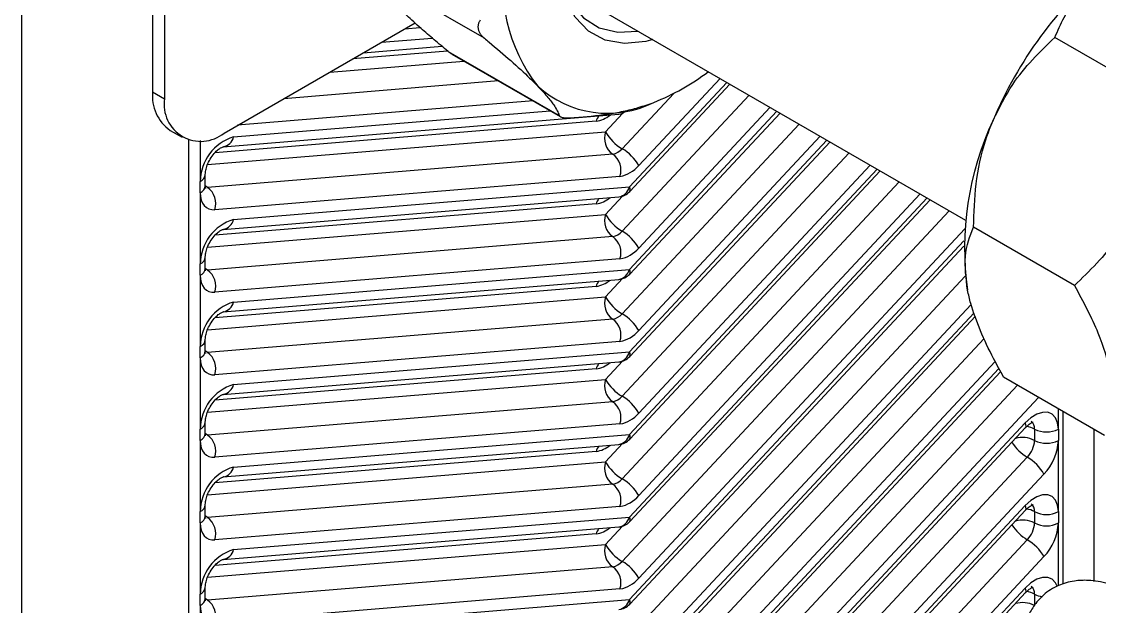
# Model space of a CAD drawing. Extents: x 75 to 2075, y 25 to 1460.
# Drawn here: x 1483.4 to 1563.3, y 1109.8 to 1153.2 of the extents above; entities that cross this region are included whole.
import ezdxf

# ---------------------------------------------------------------- set-up
doc = ezdxf.new("R2010")
doc.units = 0
doc.header["$LTSCALE"] = 5
doc.linetypes.add('SLD-KATı', pattern=[0])
doc.layers.get('0').update_dxf_attribs({"linetype": 'CONTINUOUS'})

msp = doc.modelspace()

# ---------------------------------------------------------------- linework, layer by layer
at = {"color": 7, "linetype": 'SLD-KATı'}
for p, q in [((1493.111, 1183.665), (1493.111, 1147.942)), ((1493.994, 1183.155), (1493.994, 1147.431)), ((1483.388, 1165.804), (1483.388, 871.85)), ((1517.713, 1151.912), (1509.473, 1156.669)), ((1524.167, 1155.295), (1553.405, 1138.417)), ((1498.414, 1144.879), (1512.571, 1153.052)), ((1508.729, 1150.834), (1514.572, 1151.316)), ((1567.504, 1147.65), (1560.019, 1151.971)), ((1515.021, 1150.94), (1523.261, 1146.183)), ((1515.312, 1150.733), (1523.346, 1146.096)), ((1528.496, 1140.541), (1535.926, 1148.507)), ((1493.111, 1147.942), (1493.994, 1147.431)), ((1498.329, 1143.853), (1527.685, 1146.272)), ((1528.496, 1134.417), (1539.639, 1146.364)), ((1494.405, 1145.08), (1495.289, 1144.57)), ((1495.762, 1144.369), (1495.762, 906.126)), ((1528.496, 1128.293), (1543.351, 1144.22)), ((1527.234, 1143.317), (1497.182, 1140.841)), ((1498.361, 1143.857), (1498.329, 1143.853)), ((1497.012, 1140.959), (1497.012, 1141.8)), ((1527.77, 1141.667), (1497.718, 1139.191)), ((1528.496, 1122.169), (1547.064, 1142.077)), ((1496.646, 1140.449), (1496.646, 1141.29)), ((1499.11, 1138.465), (1528.466, 1140.883)), ((1496.646, 1140.449), (1496.646, 1135.166)), ((1498.329, 1137.729), (1527.685, 1140.148)), ((1528.496, 1116.045), (1550.777, 1139.934)), ((1498.361, 1137.733), (1498.329, 1137.729)), ((1561.478, 1133.567), (1553.993, 1137.888)), ((1527.234, 1137.193), (1497.182, 1134.717)), ((1528.496, 1109.921), (1553.274, 1136.488)), ((1497.012, 1134.835), (1497.012, 1135.676)), ((1527.77, 1135.543), (1497.718, 1133.067)), ((1496.646, 1134.325), (1496.646, 1135.166)), ((1499.11, 1132.341), (1528.466, 1134.759)), ((1496.646, 1134.325), (1496.646, 1129.042)), ((1498.329, 1131.605), (1527.685, 1134.024)), ((1498.361, 1131.609), (1498.329, 1131.605)), ((1528.496, 1103.797), (1554.129, 1131.28)), ((1527.234, 1131.068), (1497.182, 1128.593)), ((1496.646, 1128.201), (1496.646, 1129.042)), ((1497.012, 1128.711), (1497.012, 1129.552)), ((1527.77, 1129.419), (1497.718, 1126.943)), ((1496.646, 1128.201), (1496.646, 1122.918)), ((1499.11, 1126.217), (1528.466, 1128.635)), ((1498.329, 1125.481), (1527.685, 1127.9)), ((1528.496, 1097.673), (1556.004, 1127.167)), ((1563.711, 1122.437), (1556.225, 1126.758)), ((1527.234, 1124.944), (1497.182, 1122.468)), ((1498.361, 1125.485), (1498.329, 1125.481)), ((1560.652, 1111.405), (1560.652, 1124.203)), ((1497.012, 1122.587), (1497.012, 1123.428)), ((1527.77, 1123.295), (1497.718, 1120.819)), ((1528.466, 1091.891), (1557.822, 1123.366)), ((1496.646, 1122.077), (1496.646, 1122.918)), ((1499.11, 1120.093), (1528.466, 1122.511)), ((1528.496, 1091.549), (1557.852, 1123.023)), ((1557.844, 1123.016), (1557.852, 1123.023)), ((1558.518, 1122.912), (1558.518, 1122.071)), ((1560.286, 1122.912), (1560.286, 1122.071)), ((1562.937, 1111.612), (1562.937, 1122.883)), ((1496.646, 1122.077), (1496.646, 1116.794)), ((1498.329, 1119.357), (1527.685, 1121.776)), ((1560.286, 1116.788), (1560.286, 1122.071)), ((1557.982, 1120.823), (1527.93, 1088.602)), ((1498.361, 1119.361), (1498.329, 1119.357)), ((1559.214, 1119.576), (1529.162, 1087.355)), ((1527.234, 1118.82), (1497.182, 1116.344)), ((1497.012, 1116.463), (1497.012, 1117.304)), ((1527.77, 1117.171), (1497.718, 1114.695)), ((1528.466, 1085.767), (1557.822, 1117.242)), ((1528.496, 1085.425), (1557.852, 1116.899)), ((1557.844, 1116.892), (1557.852, 1116.899)), ((1496.646, 1115.953), (1496.646, 1116.794)), ((1499.11, 1113.969), (1528.466, 1116.387)), ((1558.518, 1116.788), (1558.518, 1115.947)), ((1560.286, 1116.788), (1560.286, 1115.947)), ((1496.646, 1115.953), (1496.646, 1110.67)), ((1498.329, 1113.233), (1527.685, 1115.652)), ((1557.982, 1114.699), (1527.93, 1082.478)), ((1498.361, 1113.236), (1498.329, 1113.233)), ((1559.214, 1113.452), (1529.162, 1081.231)), ((1527.234, 1112.696), (1497.182, 1110.22)), ((1496.646, 1109.829), (1496.646, 1110.67)), ((1497.012, 1110.339), (1497.012, 1111.18)), ((1527.77, 1111.047), (1497.718, 1108.571)), ((1528.466, 1079.643), (1557.822, 1111.118)), ((1528.496, 1079.301), (1557.852, 1110.775)), ((1557.844, 1110.768), (1557.852, 1110.775)), ((1558.518, 1110.664), (1558.518, 1109.823)), ((1496.646, 1109.829), (1496.646, 1104.546)), ((1499.11, 1107.845), (1528.466, 1110.263))]:
    msp.add_line(p, q, dxfattribs=at)
at = {"color": 8, "linetype": 'SLD-KATı'}
for p, q in [((1512.963, 1152.695), (1511.785, 1152.598)), ((1510.085, 1151.617), (1513.847, 1151.927)), ((1514.989, 1150.966), (1507.954, 1150.387)), ((1506.255, 1149.406), (1516.194, 1150.225)), ((1535.189, 1148.933), (1529.162, 1142.471)), ((1518.761, 1148.743), (1502.833, 1147.43)), ((1528.466, 1140.883), (1535.699, 1148.638)), ((1521.328, 1147.261), (1499.411, 1145.455)), ((1531.757, 1147.821), (1527.93, 1143.719)), ((1537.344, 1147.688), (1527.93, 1137.595)), ((1499.11, 1144.589), (1522.603, 1146.524)), ((1528.466, 1134.759), (1539.411, 1146.495)), ((1538.901, 1146.789), (1529.162, 1136.347)), ((1526.002, 1145.75), (1497.743, 1143.421)), ((1526.698, 1144.966), (1527.97, 1146.329)), ((1497.185, 1142.534), (1526.698, 1144.966)), ((1541.057, 1145.545), (1527.93, 1131.47)), ((1496.646, 1144.331), (1496.646, 1141.29)), ((1528.466, 1128.635), (1543.124, 1144.352)), ((1542.614, 1144.646), (1529.162, 1130.223)), ((1544.77, 1143.402), (1527.93, 1125.346)), ((1546.327, 1142.503), (1529.162, 1124.099)), ((1528.466, 1122.511), (1546.837, 1142.208)), ((1548.482, 1141.258), (1527.93, 1119.222)), ((1526.698, 1138.842), (1527.97, 1140.205)), ((1528.466, 1116.387), (1550.55, 1140.065)), ((1550.04, 1140.359), (1529.162, 1117.975)), ((1526.002, 1139.626), (1497.743, 1137.297)), ((1497.185, 1136.41), (1526.698, 1138.842)), ((1552.195, 1139.115), (1527.93, 1113.098)), ((1553.341, 1137.775), (1529.162, 1111.851)), ((1528.466, 1110.263), (1553.285, 1136.874)), ((1526.698, 1132.718), (1527.97, 1134.081)), ((1553.383, 1134.264), (1527.93, 1106.974)), ((1526.002, 1133.502), (1497.743, 1131.173)), ((1497.185, 1130.286), (1526.698, 1132.718)), ((1553.816, 1132.161), (1529.162, 1105.727)), ((1528.466, 1104.139), (1554.033, 1131.551)), ((1554.777, 1129.635), (1527.93, 1100.85)), ((1526.002, 1127.378), (1497.743, 1125.049)), ((1526.698, 1126.594), (1527.97, 1127.957)), ((1528.466, 1098.015), (1555.876, 1127.404)), ((1555.588, 1127.936), (1529.162, 1099.603)), ((1497.185, 1124.162), (1526.698, 1126.594)), ((1557.252, 1126.165), (1527.93, 1094.726)), ((1558.81, 1125.266), (1529.162, 1093.479)), ((1560.286, 1122.912), (1560.286, 1124.414)), ((1526.698, 1120.47), (1527.97, 1121.833)), ((1526.002, 1121.254), (1497.743, 1118.925)), ((1497.185, 1118.038), (1526.698, 1120.47)), ((1526.698, 1114.346), (1527.97, 1115.709)), ((1560.286, 1111.297), (1560.286, 1115.947)), ((1526.002, 1115.129), (1497.743, 1112.801)), ((1497.185, 1111.914), (1526.698, 1114.346))]:
    msp.add_line(p, q, dxfattribs=at)
at = {"color": 7, "linetype": 'SLD-KATı', "flags": 128}
for points in [[(1530.199, 1151.813), (1529.685, 1151.682), (1528.104, 1151.529), (1526.67, 1151.783), (1525.433, 1152.437), (1524.435, 1153.468), (1523.71, 1154.841), (1523.282, 1156.508), (1523.165, 1158.414), (1523.365, 1160.494), (1523.874, 1162.676), (1524.675, 1164.887), (1525.74, 1167.05), (1527.034, 1169.093), (1528.512, 1170.946), (1530.123, 1172.545), (1531.814, 1173.837), (1533.526, 1174.776), (1535.202, 1175.333), (1536.783, 1175.486), (1538.216, 1175.231), (1539.453, 1174.578), (1540.452, 1173.547), (1541.177, 1172.174), (1541.448, 1171.299)], [(1523.165, 1158.41), (1523.206, 1157.679), (1523.529, 1155.962), (1524.159, 1154.527), (1525.073, 1153.426), (1526.236, 1152.698), (1527.609, 1152.37), (1529.101, 1152.447)], [(1496.646, 1140.449), (1496.665, 1140.163), (1496.721, 1139.905), (1496.812, 1139.681), (1496.938, 1139.494), (1497.095, 1139.349), (1497.28, 1139.249), (1497.489, 1139.196), (1497.718, 1139.191)], [(1496.646, 1134.325), (1496.665, 1134.039), (1496.721, 1133.781), (1496.812, 1133.557), (1496.938, 1133.37), (1497.095, 1133.225), (1497.28, 1133.125), (1497.489, 1133.072), (1497.718, 1133.067)], [(1496.646, 1128.201), (1496.665, 1127.915), (1496.721, 1127.657), (1496.812, 1127.433), (1496.938, 1127.246), (1497.095, 1127.101), (1497.28, 1127.001), (1497.489, 1126.948), (1497.718, 1126.943)], [(1560.286, 1122.912), (1560.232, 1123.38), (1560.074, 1123.758), (1559.822, 1124.022), (1559.491, 1124.157), (1559.101, 1124.155), (1558.675, 1124.015), (1558.24, 1123.747), (1557.822, 1123.366)], [(1496.646, 1122.077), (1496.665, 1121.791), (1496.721, 1121.533), (1496.812, 1121.308), (1496.938, 1121.122), (1497.095, 1120.977), (1497.28, 1120.877), (1497.489, 1120.824), (1497.718, 1120.819)], [(1560.286, 1116.788), (1560.232, 1117.256), (1560.074, 1117.634), (1559.822, 1117.898), (1559.491, 1118.033), (1559.101, 1118.031), (1558.675, 1117.891), (1558.24, 1117.623), (1557.822, 1117.242)], [(1496.646, 1115.953), (1496.665, 1115.667), (1496.721, 1115.409), (1496.812, 1115.184), (1496.938, 1114.998), (1497.095, 1114.853), (1497.28, 1114.753), (1497.489, 1114.7), (1497.718, 1114.695)], [(1496.646, 1109.829), (1496.665, 1109.543), (1496.721, 1109.285), (1496.812, 1109.06), (1496.938, 1108.874), (1497.095, 1108.729), (1497.28, 1108.629), (1497.489, 1108.576), (1497.718, 1108.571)]]:
    msp.add_lwpolyline(points, dxfattribs=at)
at = {"color": 8, "linetype": 'SLD-KATı', "flags": 128}
for points in [[(1497.182, 1140.841), (1497.016, 1140.962), (1497.012, 1140.966)], [(1528.496, 1140.541), (1528.51, 1140.56), (1528.532, 1140.64), (1528.517, 1140.749), (1528.466, 1140.883)], [(1497.182, 1134.717), (1497.016, 1134.838), (1497.012, 1134.841)], [(1528.496, 1134.417), (1528.51, 1134.436), (1528.532, 1134.516), (1528.517, 1134.625), (1528.466, 1134.759)], [(1497.182, 1128.593), (1497.016, 1128.714), (1497.012, 1128.717)], [(1528.496, 1128.293), (1528.51, 1128.312), (1528.532, 1128.392), (1528.517, 1128.501), (1528.466, 1128.635)], [(1557.852, 1123.023), (1557.866, 1123.042), (1557.888, 1123.123), (1557.873, 1123.232), (1557.822, 1123.366)], [(1497.182, 1122.468), (1497.016, 1122.59), (1497.012, 1122.593)], [(1528.496, 1122.169), (1528.51, 1122.188), (1528.532, 1122.268), (1528.517, 1122.377), (1528.466, 1122.511)], [(1557.852, 1116.899), (1557.866, 1116.918), (1557.888, 1116.998), (1557.873, 1117.108), (1557.822, 1117.242)], [(1497.182, 1116.344), (1497.016, 1116.466), (1497.012, 1116.469)], [(1528.496, 1116.045), (1528.51, 1116.064), (1528.532, 1116.144), (1528.517, 1116.253), (1528.466, 1116.387)], [(1560.198, 1111.247), (1560.074, 1111.51), (1559.822, 1111.774), (1559.491, 1111.909), (1559.101, 1111.907), (1558.675, 1111.767), (1558.24, 1111.499), (1557.822, 1111.118)], [(1557.852, 1110.775), (1557.866, 1110.794), (1557.888, 1110.874), (1557.873, 1110.984), (1557.822, 1111.118)], [(1497.182, 1110.22), (1497.016, 1110.342), (1497.012, 1110.345)], [(1528.496, 1109.921), (1528.51, 1109.94), (1528.532, 1110.02), (1528.517, 1110.129), (1528.466, 1110.263)]]:
    msp.add_lwpolyline(points, dxfattribs=at)
at = {"color": 7, "linetype": 'SLD-KATı'}
for centre, radius, start, end in [((1531.238, 1155.86), 12.154, 167.73382, 218.07585), ((1583.496, 1134.043), 30.427, 130.25306, 157.20721), ((1523.658, 1163.597), 17.727, 291.96826, 306.97029), ((1526.857, 1154.021), 7.674, 227.48313, 296.57485), ((1496.173, 1147.604), 3.081, 173.70115, 234.98667), ((1496.689, 1146.994), 2.729, 170.78596, 309.20329), ((1575.517, 1136.364), 22.192, 154.75055, 188.13528), ((1528.078, 1144.503), 1.456, 161.43504, 234.5512), ((1529.645, 1146.645), 3.392, 209.66643, 239.62449), ((1500.099, 1141.281), 3.453, 106.63679, 179.84564), ((1527.041, 1144.456), 1.155, 279.63258, 320.36204), ((1526.39, 1142.131), 1.456, 341.43504, 54.5512), ((1526.215, 1140.792), 3.392, 29.66643, 59.62449), ((1527.383, 1143.945), 2.311, 279.63258, 320.36204), ((1496.338, 1139.655), 1.456, 341.43504, 54.5512), ((1527.582, 1141.394), 1.25, 274.70992, 316.99514), ((1500.099, 1135.157), 3.453, 106.63679, 179.84564), ((1528.078, 1138.378), 1.456, 161.43504, 234.5512), ((1529.645, 1140.521), 3.392, 209.66643, 239.62449), ((1527.041, 1138.332), 1.155, 279.63258, 320.36204), ((1526.215, 1134.668), 3.392, 29.66643, 59.62449), ((1526.39, 1136.007), 1.456, 341.43504, 54.5512), ((1527.383, 1137.821), 2.311, 279.63258, 320.36204), ((1496.338, 1133.531), 1.456, 341.43504, 54.5512), ((1527.582, 1135.27), 1.25, 274.70992, 316.99514), ((1500.099, 1129.033), 3.453, 106.63679, 179.84564), ((1528.078, 1132.254), 1.456, 161.43504, 234.5512), ((1529.645, 1134.397), 3.392, 209.66643, 239.62449), ((1527.041, 1132.207), 1.155, 279.63258, 320.36204), ((1526.215, 1128.544), 3.392, 29.66643, 59.62449), ((1526.39, 1129.883), 1.456, 341.43504, 54.5512), ((1527.383, 1131.697), 2.311, 279.63258, 320.36204), ((1496.338, 1127.407), 1.456, 341.43504, 54.5512), ((1527.582, 1129.146), 1.25, 274.70992, 316.99514), ((1528.078, 1126.13), 1.456, 161.43504, 234.5512), ((1529.645, 1128.273), 3.392, 209.66643, 239.62449), ((1500.099, 1122.909), 3.453, 106.63679, 179.84564), ((1527.041, 1126.083), 1.155, 279.63258, 320.36204), ((1526.39, 1123.759), 1.456, 341.43504, 54.5512), ((1526.215, 1122.42), 3.392, 29.66643, 59.62449), ((1527.383, 1125.573), 2.311, 279.63258, 320.36204), ((1496.338, 1121.283), 1.456, 341.43504, 54.5512), ((1559.402, 1124.618), 1.921, 242.60967, 297.39033), ((1527.582, 1123.022), 1.25, 274.70992, 316.99514), ((1556.574, 1122.167), 1.947, 316.35189, 357.16539), ((1559.402, 1123.777), 1.921, 242.60967, 297.39033), ((1556.397, 1122.263), 3.893, 316.35189, 357.16539), ((1556.267, 1117.897), 3.392, 29.66643, 59.62449), ((1500.099, 1116.785), 3.453, 106.63679, 179.84564), ((1528.078, 1120.006), 1.456, 161.43504, 234.5512), ((1529.645, 1122.148), 3.392, 209.66643, 239.62449), ((1527.041, 1119.959), 1.155, 279.63258, 320.36204), ((1526.215, 1116.296), 3.392, 29.66643, 59.62449), ((1526.39, 1117.634), 1.456, 341.43504, 54.5512), ((1527.383, 1119.449), 2.311, 279.63258, 320.36204), ((1496.338, 1115.158), 1.456, 341.43504, 54.5512), ((1527.582, 1116.897), 1.25, 274.70992, 316.99514), ((1559.402, 1118.494), 1.921, 242.60967, 297.39033), ((1556.574, 1116.043), 1.947, 316.35189, 357.16539), ((1559.402, 1117.653), 1.921, 242.60967, 297.39033), ((1556.397, 1116.139), 3.893, 316.35189, 357.16539), ((1556.267, 1111.773), 3.392, 29.66643, 59.62449), ((1500.099, 1110.661), 3.453, 106.63679, 179.84564), ((1528.078, 1113.882), 1.456, 161.43504, 234.5512), ((1529.645, 1116.024), 3.392, 209.66643, 239.62449), ((1527.041, 1113.835), 1.155, 279.63258, 320.36204), ((1526.215, 1110.172), 3.392, 29.66643, 59.62449), ((1526.39, 1111.51), 1.456, 341.43504, 54.5512), ((1527.383, 1113.325), 2.311, 279.63258, 320.36204), ((1496.338, 1109.034), 1.456, 341.43504, 54.5512), ((1527.582, 1110.773), 1.25, 274.70992, 316.99514)]:
    msp.add_arc(centre, radius, start, end, dxfattribs=at)
at = {"color": 8, "linetype": 'SLD-KATı'}
for centre, radius, start, end in [((1527.605, 1147.066), 0.798, 275.71442, 316.77164), ((1525.732, 1147.717), 1.986, 277.80903, 310.99923), ((1527.17, 1145.409), 1.216, 142.47611, 163.73984), ((1498.177, 1144.795), 0.956, 281.10753, 347.56451), ((1496.386, 1141.863), 0.629, 294.39568, 354.06434), ((1496.387, 1141.022), 0.629, 294.37466, 354.3052), ((1527.539, 1141.085), 0.949, 278.8405, 347.70636), ((1525.732, 1141.593), 1.986, 277.80903, 310.99923), ((1527.17, 1139.285), 1.216, 142.47611, 163.73984), ((1498.177, 1138.671), 0.956, 281.10753, 347.56451), ((1496.386, 1135.739), 0.629, 294.39568, 354.06434), ((1496.387, 1134.898), 0.629, 294.37466, 354.3052), ((1527.539, 1134.961), 0.949, 278.8405, 347.70636), ((1525.732, 1135.469), 1.986, 277.80903, 310.99923), ((1527.17, 1133.161), 1.216, 142.47611, 163.73984), ((1498.177, 1132.547), 0.956, 281.10753, 347.56451), ((1496.386, 1129.615), 0.629, 294.39568, 354.06434), ((1496.387, 1128.774), 0.629, 294.37466, 354.3052), ((1527.539, 1128.837), 0.949, 278.8405, 347.70636), ((1525.732, 1129.345), 1.986, 277.80903, 310.99923), ((1527.17, 1127.037), 1.216, 142.47611, 163.73984), ((1498.177, 1126.423), 0.956, 281.10753, 347.56451), ((1496.386, 1123.491), 0.629, 294.39568, 354.06434), ((1557.919, 1122.986), 0.604, 352.99574, 55.76903), ((1496.387, 1122.649), 0.629, 294.37466, 354.3052), ((1527.539, 1122.713), 0.949, 278.8405, 347.70636), ((1557.721, 1121.458), 1.658, 61.26972, 82.85223), ((1525.732, 1123.221), 1.986, 277.80903, 310.99923), ((1527.17, 1120.913), 1.216, 142.47611, 163.73984), ((1559.809, 1123.887), 3.567, 213.33503, 239.18867), ((1557.629, 1120.349), 1.938, 62.6955, 106.01381), ((1498.177, 1120.299), 0.956, 281.10753, 347.56451), ((1496.386, 1117.367), 0.629, 294.39568, 354.06434), ((1557.721, 1115.334), 1.658, 61.26972, 82.85223), ((1557.919, 1116.862), 0.604, 352.99574, 55.76903), ((1496.387, 1116.525), 0.629, 294.37466, 354.3052), ((1527.539, 1116.589), 0.949, 278.8405, 347.70636), ((1557.629, 1114.225), 1.938, 62.6955, 106.01381), ((1525.732, 1117.097), 1.986, 277.80903, 310.99923), ((1527.17, 1114.789), 1.216, 142.47611, 163.73984), ((1559.809, 1117.763), 3.567, 213.33503, 239.18867), ((1498.177, 1114.174), 0.956, 281.10753, 347.56451), ((1557.919, 1110.737), 0.604, 352.99574, 55.76903), ((1496.386, 1111.243), 0.629, 294.39568, 354.06434), ((1557.721, 1109.21), 1.658, 61.26972, 82.85223), ((1559.311, 1112.109), 1.648, 241.23831, 262.1135), ((1496.387, 1110.401), 0.629, 294.37466, 354.3052), ((1527.539, 1110.465), 0.949, 278.8405, 347.70636), ((1557.629, 1108.101), 1.938, 62.6955, 106.01381)]:
    msp.add_arc(centre, radius, start, end, dxfattribs=at)
at = {"color": 7, "linetype": 'SLD-KATı'}
for points, knots in [([(1560.019, 1151.971), (1560.458, 1152.967), (1561.291, 1154.854), (1563.019, 1156.491), (1563.835, 1157.265)], [0, 0, 0, 0, 0.527508, 1, 1, 1, 1]), ([(1515.021, 1150.94), (1514.672, 1151.23), (1513.972, 1151.813), (1512.938, 1152.71), (1511.92, 1153.63), (1511.351, 1154.2), (1511.064, 1154.487)], [0, 0, 0, 0, 0.2235177, 0.4486206, 0.7217234, 1, 1, 1, 1]), ([(1517.405, 1153.256), (1517.369, 1153.197), (1517.315, 1153.109), (1517.271, 1152.982), (1517.247, 1152.884), (1517.237, 1152.785), (1517.239, 1152.685), (1517.254, 1152.583), (1517.29, 1152.453), (1517.363, 1152.296), (1517.476, 1152.141), (1517.595, 1152.013), (1517.673, 1151.946), (1517.713, 1151.912)], [0, 0, 0, 0, 0.138671, 0.209437, 0.280678, 0.349906, 0.419664, 0.491167, 0.563299, 0.692965, 0.826171, 0.912714, 1, 1, 1, 1]), ([(1517.713, 1151.912), (1517.828, 1151.817), (1518.515, 1151.248), (1519.713, 1150.224), (1520.907, 1149.135), (1521.477, 1148.56), (1521.67, 1148.364)], [0, 0, 0, 0, 0.073265, 0.436543, 0.808871, 1, 1, 1, 1]), ([(1555.445, 1145.83), (1555.899, 1146.745), (1557.087, 1149.142), (1558.898, 1150.89), (1560.019, 1151.971)], [0, 0, 0, 0, 0.3814192, 1, 1, 1, 1]), ([(1515.316, 1150.74), (1515.298, 1150.747), (1515.202, 1150.788), (1515.102, 1150.872), (1515.021, 1150.94)], [0, 0, 0, 0, 0.186449, 1, 1, 1, 1]), ([(1521.67, 1148.364), (1521.914, 1148.104), (1522.405, 1147.579), (1522.849, 1146.991), (1523.134, 1146.524), (1523.218, 1146.297), (1523.261, 1146.183)], [0, 0, 0, 0, 0.272941, 0.5513799, 0.7748074, 1, 1, 1, 1]), ([(1524.41, 1146.022), (1525.235, 1146.096), (1526.482, 1146.207), (1528.028, 1146.491), (1529.199, 1146.771), (1529.911, 1147.023), (1530.29, 1147.157)], [0, 0, 0, 0, 0.382246, 0.577663, 0.77475, 1, 1, 1, 1]), ([(1523.261, 1146.183), (1523.288, 1146.146), (1523.342, 1146.072), (1523.646, 1146.01), (1524.029, 1146), (1524.302, 1146.016), (1524.41, 1146.022)], [0, 0, 0, 0, 0.2806938, 0.5628322, 0.8257499, 1, 1, 1, 1]), ([(1553.993, 1137.888), (1554.028, 1138.96), (1554.099, 1141.14), (1554.663, 1143.836), (1555.255, 1145.346), (1555.445, 1145.83)], [0, 0, 0, 0, 0.396747, 0.806752, 1, 1, 1, 1]), ([(1497.012, 1141.8), (1497.016, 1141.875), (1497.024, 1142.041), (1497.117, 1142.411), (1497.307, 1142.847), (1497.586, 1143.276), (1497.894, 1143.602), (1498.151, 1143.788), (1498.309, 1143.851), (1498.32, 1143.852), (1498.324, 1143.852)], [0, 0, 0, 0, 0.103357, 0.232078, 0.373521, 0.523345, 0.673226, 0.796361, 0.912129, 1, 1, 1, 1]), ([(1497.025, 1140.787), (1497.028, 1140.782), (1497.046, 1140.758), (1497.014, 1140.838), (1497.013, 1140.933), (1497.012, 1140.959)], [0, 0, 0, 0, 0.175101, 0.778072, 1, 1, 1, 1]), ([(1566.052, 1139.707), (1565.599, 1138.793), (1564.41, 1136.396), (1562.599, 1134.648), (1561.478, 1133.567)], [0, 0, 0, 0, 0.381419, 1, 1, 1, 1]), ([(1497.012, 1135.676), (1497.016, 1135.75), (1497.024, 1135.917), (1497.117, 1136.287), (1497.307, 1136.723), (1497.586, 1137.152), (1497.894, 1137.478), (1498.151, 1137.664), (1498.309, 1137.727), (1498.32, 1137.728), (1498.324, 1137.728)], [0, 0, 0, 0, 0.103357, 0.232078, 0.373521, 0.523345, 0.673226, 0.796361, 0.912129, 1, 1, 1, 1]), ([(1553.548, 1133.224), (1553.44, 1134.104), (1553.209, 1135.966), (1553.722, 1137.224), (1553.993, 1137.888)], [0, 0, 0, 0, 0.472492, 1, 1, 1, 1]), ([(1497.025, 1134.663), (1497.028, 1134.658), (1497.046, 1134.634), (1497.014, 1134.714), (1497.013, 1134.809), (1497.012, 1134.835)], [0, 0, 0, 0, 0.175101, 0.778072, 1, 1, 1, 1]), ([(1556.225, 1126.758), (1555.971, 1127.219), (1555.332, 1128.378), (1554.463, 1130.234), (1553.839, 1131.942), (1553.622, 1132.899), (1553.548, 1133.224)], [0, 0, 0, 0, 0.205614, 0.517012, 0.836167, 1, 1, 1, 1]), ([(1561.478, 1133.567), (1562.121, 1132.376), (1563.339, 1130.118), (1563.893, 1128.069), (1564.155, 1127.101)], [0, 0, 0, 0, 0.527508, 1, 1, 1, 1]), ([(1497.012, 1129.552), (1497.016, 1129.626), (1497.024, 1129.793), (1497.117, 1130.163), (1497.307, 1130.599), (1497.586, 1131.028), (1497.894, 1131.354), (1498.151, 1131.54), (1498.309, 1131.603), (1498.32, 1131.604), (1498.324, 1131.604)], [0, 0, 0, 0, 0.103357, 0.232078, 0.373521, 0.523345, 0.673226, 0.796361, 0.912129, 1, 1, 1, 1]), ([(1497.025, 1128.539), (1497.028, 1128.534), (1497.046, 1128.51), (1497.014, 1128.589), (1497.013, 1128.685), (1497.012, 1128.711)], [0, 0, 0, 0, 0.175101, 0.778072, 1, 1, 1, 1]), ([(1497.012, 1123.428), (1497.016, 1123.502), (1497.024, 1123.669), (1497.117, 1124.039), (1497.307, 1124.475), (1497.586, 1124.904), (1497.894, 1125.23), (1498.151, 1125.416), (1498.309, 1125.479), (1498.32, 1125.48), (1498.324, 1125.48)], [0, 0, 0, 0, 0.103357, 0.232078, 0.373521, 0.523345, 0.673226, 0.796361, 0.912129, 1, 1, 1, 1]), ([(1557.852, 1123.023), (1557.926, 1123.097), (1558.086, 1123.255), (1558.306, 1123.398), (1558.438, 1123.434), (1558.421, 1123.434), (1558.416, 1123.433)], [0, 0, 0, 0, 0.258327, 0.557109, 0.876937, 1, 1, 1, 1]), ([(1497.025, 1122.415), (1497.028, 1122.41), (1497.046, 1122.386), (1497.014, 1122.465), (1497.013, 1122.561), (1497.012, 1122.587)], [0, 0, 0, 0, 0.175101, 0.778072, 1, 1, 1, 1]), ([(1497.012, 1117.304), (1497.016, 1117.378), (1497.024, 1117.545), (1497.117, 1117.915), (1497.307, 1118.351), (1497.586, 1118.78), (1497.894, 1119.106), (1498.151, 1119.292), (1498.309, 1119.355), (1498.32, 1119.356), (1498.324, 1119.356)], [0, 0, 0, 0, 0.103357, 0.232078, 0.373521, 0.523345, 0.673226, 0.796361, 0.912129, 1, 1, 1, 1]), ([(1557.852, 1116.899), (1557.926, 1116.973), (1558.086, 1117.13), (1558.306, 1117.274), (1558.438, 1117.31), (1558.421, 1117.309), (1558.416, 1117.309)], [0, 0, 0, 0, 0.258327, 0.557109, 0.876937, 1, 1, 1, 1]), ([(1497.025, 1116.291), (1497.028, 1116.286), (1497.046, 1116.262), (1497.014, 1116.341), (1497.013, 1116.437), (1497.012, 1116.463)], [0, 0, 0, 0, 0.175101, 0.778072, 1, 1, 1, 1]), ([(1497.012, 1111.18), (1497.016, 1111.254), (1497.024, 1111.421), (1497.117, 1111.791), (1497.307, 1112.226), (1497.586, 1112.656), (1497.894, 1112.982), (1498.151, 1113.168), (1498.309, 1113.231), (1498.32, 1113.232), (1498.324, 1113.232)], [0, 0, 0, 0, 0.103357, 0.232078, 0.373521, 0.523345, 0.673226, 0.796361, 0.912129, 1, 1, 1, 1]), ([(1578.634, 1096.489), (1578.265, 1097.1), (1577.506, 1098.354), (1576.258, 1100.236), (1574.914, 1102.131), (1573.491, 1103.967), (1572.055, 1105.645), (1570.662, 1107.098), (1569.199, 1108.448), (1567.833, 1109.516), (1566.513, 1110.37), (1565.238, 1111.028), (1563.857, 1111.52), (1562.61, 1111.72), (1561.366, 1111.665), (1560.214, 1111.336), (1559.182, 1110.671), (1558.445, 1109.82), (1557.984, 1108.974), (1557.682, 1108.115), (1557.474, 1107.086), (1557.41, 1105.785), (1557.564, 1104.243), (1557.927, 1102.656), (1558.413, 1101.232), (1558.925, 1100.031), (1559.458, 1098.942), (1560.172, 1097.658), (1561.369, 1095.817), (1563.034, 1093.614), (1564.799, 1091.841), (1565.594, 1091.042)], [0, 0, 0, 0, 0.0167102, 0.0343052, 0.052584, 0.0721309, 0.0929126, 0.1140834, 0.1358968, 0.1657594, 0.1902193, 0.2184023, 0.2532084, 0.2971728, 0.3304518, 0.372476, 0.4201917, 0.461759, 0.497347, 0.5283313, 0.5645576, 0.6142168, 0.6650127, 0.7143237, 0.7588686, 0.7877301, 0.813146, 0.8459796, 0.8869309, 0.9490537, 1, 1, 1, 1]), ([(1557.852, 1110.775), (1557.926, 1110.849), (1558.086, 1111.006), (1558.306, 1111.149), (1558.438, 1111.186), (1558.421, 1111.185), (1558.416, 1111.185)], [0, 0, 0, 0, 0.258327, 0.557109, 0.876937, 1, 1, 1, 1]), ([(1497.025, 1110.167), (1497.028, 1110.162), (1497.046, 1110.138), (1497.014, 1110.217), (1497.013, 1110.313), (1497.012, 1110.339)], [0, 0, 0, 0, 0.175101, 0.778072, 1, 1, 1, 1])]:
    msp.add_open_spline(points, degree=3, knots=knots, dxfattribs=at)

doc.saveas('drawing.dxf')
